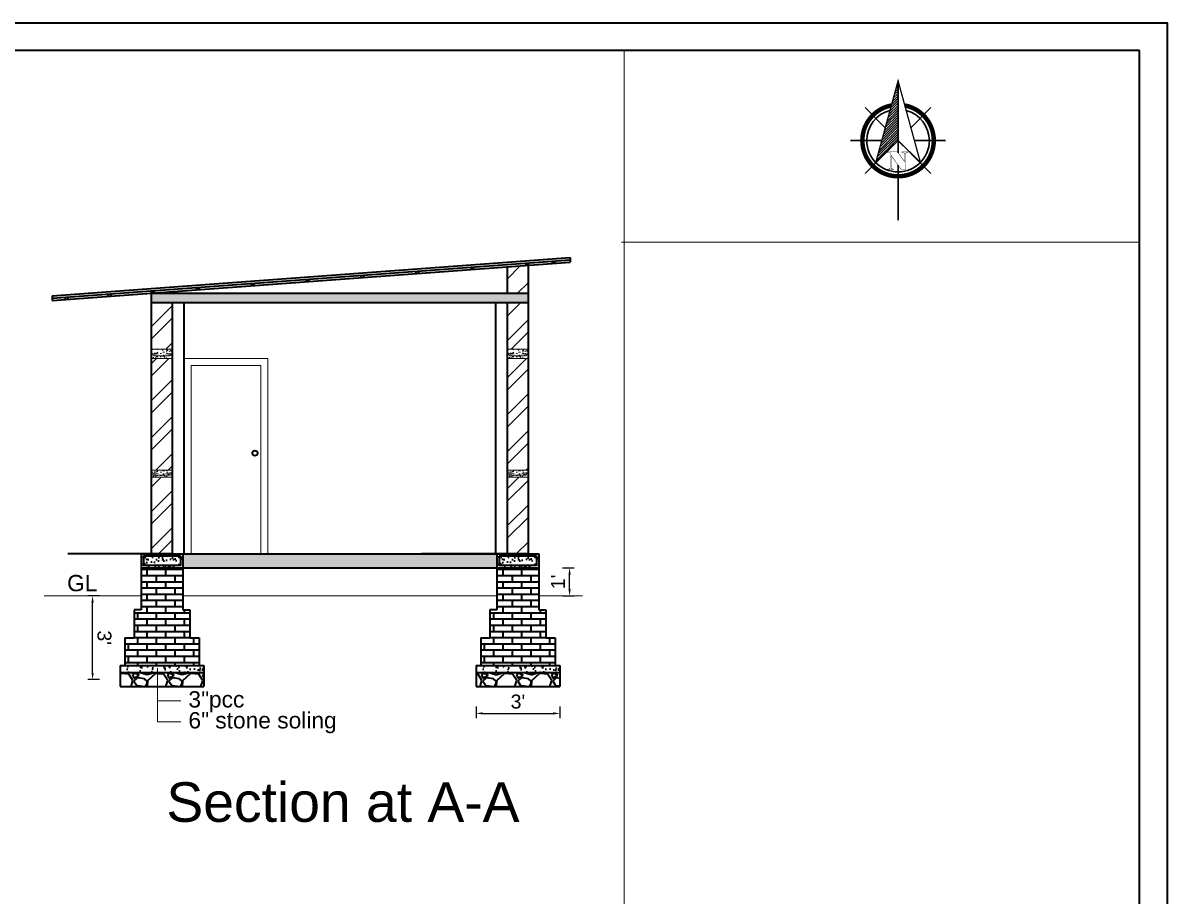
# Model space of a CAD drawing. Header units: inches. Extents: x 352731 to 371558, y -52658 to -39161.
# Drawn here: x 361030.8 to 361522.6, y -51608.7 to -51233.5 of the extents above; entities that cross this region are included whole.
import ezdxf

# ---------------------------------------------------------------- set-up
doc = ezdxf.new("R2010")
doc.units = ezdxf.units.IN
doc.header["$LTSCALE"] = 2
doc.header["$MEASUREMENT"] = 0
doc.header["$PDMODE"] = 34
doc.layers.get('0').update_dxf_attribs({"linetype": 'CONTINUOUS'})
doc.layers.get('DEFPOINTS').update_dxf_attribs({"color": 141, "linetype": 'CONTINUOUS'})
for name, color, linetype, lineweight in [('DIMENTION', 140, 'CONTINUOUS', 0), ('door', 20, 'CONTINUOUS', 35), ('Rebars', 1, 'CONTINUOUS', 13), ('Siteplan', 7, 'CONTINUOUS', 30), ('steps', 253, 'CONTINUOUS', 20), ('WALL - A', 1, 'CONTINUOUS', 40)]:
    doc.layers.add(name, color=color, linetype=linetype, lineweight=lineweight)
doc.layers.add('Normal Wall', color=7, linetype='CONTINUOUS', lineweight=35, true_color=0xffaf89)
doc.layers.add('Rear Wall', color=7, linetype='CONTINUOUS', lineweight=20, true_color=0xd4e480)
doc.styles.add('Lettring Text', font='arial.ttf')
doc.styles.get("Standard").update_dxf_attribs({"font": 'ARIALN.TTF'})
doc.dimstyles.new('Copy of Standard', dxfattribs={"dimtxt": 6, "dimasz": 2.875, "dimexe": 2, "dimexo": 4, "dimgap": 2, "dimtad": 1, "dimdec": 0, "dimrnd": 1, "dimzin": 0, "dimdsep": 46, "dimlunit": 4, "dimtxsty": 'Lettring Text', "dimcen": 0.1, "dimclrd": 7, "dimclre": 7, "dimclrt": 7, "dimazin": 0, "dimtfac": 0.645, "dimtdec": 0, "dimtmove": 1, "dimatfit": 0, "dimfxl": 3, "dimfxlon": 1, "dimtfillclr": 256, "dimtolj": 1, "dimtzin": 0, "dimlwd": -1, "dimlwe": -1, "dimarcsym": 2})
pattern_1 = [(45, (34.141, -20745.798), (-7.9549513, 7.9549513), []), (45, (39.444, -20745.798), (-7.9549513, 7.9549513), [])]
pattern_2 = [(228.0127875, (44.9411, -20730.7977), (-120, -135), [2.01804, -199.7863207]), (184.96974073, (43.5911, -20732.29775), (180, 15), [3.46302, -342.8388714]), (132.51044708, (40.1411, -20732.59775), (150, -165), [2.44182, -241.74048894]), (267.273689, (34.2911, -20736.34775), (15, 300), [3.15357, -312.2033706]), (292.83365418, (34.1411, -20739.49775), (-75, 180), [3.092325, -306.1405969]), (357.273689, (35.3411, -20742.34775), (-300, 15), [3.15357, -312.2033706]), (37.69424047, (38.4911, -20742.49775), (-195, -150), [4.170435, -412.87272823]), (72.25532837, (41.7911, -20739.94775), (105, 330), [3.93732, -389.79482245]), (121.42956562, (42.9911, -20736.19775), (-120, 195), [3.16425, -313.26109665]), (175.2363583, (41.3411, -20733.4977), (165, -15), [3.61248, -177.0114387]), (222.3974378, (37.7411, -20733.19775), (-180, -165), [4.67172, -462.5006251]), (138.81407483, (49.1411, -20736.4977), (-105, 90), [1.594515, -157.8576722]), (171.4692344, (47.9411, -20735.44775), (195, -30), [3.033555, -300.32267124]), (225, (44.941, -20734.998), (-2e-15, -15), [2.121315, -19.09188844]), (203.1985905, (43.8911, -20733.1977), (75, 30), [1.14237, -113.0942266]), (291.8014095, (42.841, -20733.6477), (-15, 45), [1.615545, -79.1619271]), (30.9637565, (43.441, -20735.1477), (45, 30), [2.623935, -84.8403434]), (161.5650512, (45.691, -20733.7977), (30, -15), [1.897365, -45.5367999]), (16.38954033, (34.1411, -20733.64775), (150, 45), [2.658, -263.1426772]), (70.34617594, (36.6911, -20732.8977), (-60, -165), [2.229915, -220.7611162]), (293.1985905, (45.6911, -20730.7977), (-30, 75), [2.284725, -111.9518716]), (343.61045967, (46.5911, -20732.89775), (-150, 45), [2.658, -263.1426772]), (339.4439548, (34.1411, -20742.9477), (-75, 30), [2.5632, -125.5968562]), (294.77514057, (36.5411, -20743.8477), (-75, 165), [2.14767, -212.61964595]), (66.8014095, (45.8411, -20745.7977), (30, 75), [2.284725, -111.9518716]), (17.35402464, (46.7411, -20743.69775), (-195, -60), [2.514465, -248.9313542]), (69.4439548, (38.4911, -20745.7977), (-30, -75), [1.2816, -126.8784562]), (101.3099325, (44.941, -20745.7977), (-15, 60), [0.76485, -75.7204427]), (165.9637565, (44.791, -20745.0477), (45, -15), [3.092325, -58.7542594]), (186.00900596, (41.7911, -20744.29775), (150, 15), [2.86575, -283.7088476]), (303.6900675, (43.441, -20736.4977), (-15, 30), [2.16333, -51.91993913]), (353.15722659, (44.6411, -20738.29775), (255, -30), [3.77691, -373.91343936]), (60.9453959, (48.3911, -20738.7477), (-60, -105), [1.54434, -152.8901121]), (90, (49.141, -20737.398), (-15, 15), [0.9, -14.1]), (120.25643716, (41.4911, -20743.8477), (60, -105), [2.08386, -206.30279984]), (48.0127875, (40.4411, -20742.0477), (120, 135), [4.03608, -197.7682807]), (0, (43.141, -20739.048), (15, 15), [3.9, -11.1]), (325.30484647, (47.0411, -20739.04775), (150, -105), [2.37171, -234.7991145]), (254.0546041, (48.9911, -20740.3977), (-15, -60), [2.18403, -107.01761834]), (207.64597536, (48.3911, -20742.49775), (-285, -150), [3.555975, -352.04211273]), (175.42607874, (45.2411, -20744.14775), (-195, 15), [3.761985, -372.4361011])]
pattern_3 = [(50, (296762.3082, 65050.557), (5.73808146, -0.50201708), [0.6, -6.6]), (355, (296762.308, 65050.557), (-1.11001067, 6.01753707), [0.48, -5.28]), (100.4514, (296762.7864, 65050.515), (4.62807505, 5.51551634), [0.50992152, -5.6091369]), (46.1842, (296762.308, 65052.157), (8.5379284, -1.3241521), [0.9, -9.9]), (96.6356, (296763.02, 65052.047), (7.47730164, 7.79294297), [0.7648823, -8.413704]), (351.1842, (296762.308, 65052.157), (7.47729556, 7.7929488), [0.72, -7.92]), (21, (296763.1082, 65051.757), (4.77525642, -3.22095113), [0.6, -6.6]), (326, (296763.108, 65051.757), (1.94652266, 5.80120036), [0.48, -5.28]), (71.4514, (296763.506, 65051.4886), (6.72178103, 2.58024397), [0.50992152, -5.6091369]), (37.5, (296762.3082, 65050.557), (0.097278843, 2.66315083), [0, -5.216, 0, -5.36, 0, -5.3]), (7.5, (296762.3082, 65050.557), (2.1045563, 3.155293695), [0, -3.056, 0, -5.096, 0, -2.02]), (327.5, (296760.5242, 65050.557), (4.27057949, -0.180438974), [0, -2, 0, -6.24, 0, -8.28]), (317.5, (296759.7242, 65050.557), (4.66548935, 0.80083986), [0, -2.6, 0, -4.144, 0, -5.88])]
pattern_4 = [(50, (296915.3082, 65050.557), (5.73808146, -0.50201708), [0.6, -6.6]), (355, (296915.308, 65050.557), (-1.11001067, 6.01753707), [0.48, -5.28]), (100.4514, (296915.7864, 65050.515), (4.62807505, 5.51551634), [0.50992152, -5.6091369]), (46.1842, (296915.308, 65052.157), (8.5379284, -1.3241521), [0.9, -9.9]), (96.6356, (296916.02, 65052.047), (7.47730164, 7.79294297), [0.7648823, -8.413704]), (351.1842, (296915.308, 65052.157), (7.47729556, 7.7929488), [0.72, -7.92]), (21, (296916.1082, 65051.757), (4.77525642, -3.22095113), [0.6, -6.6]), (326, (296916.108, 65051.757), (1.94652266, 5.80120036), [0.48, -5.28]), (71.4514, (296916.506, 65051.4886), (6.72178103, 2.58024397), [0.50992152, -5.6091369]), (37.5, (296915.3082, 65050.557), (0.097278843, 2.66315083), [0, -5.216, 0, -5.36, 0, -5.3]), (7.5, (296915.3082, 65050.557), (2.1045563, 3.155293695), [0, -3.056, 0, -5.096, 0, -2.02]), (327.5, (296913.5242, 65050.557), (4.27057949, -0.180438974), [0, -2, 0, -6.24, 0, -8.28]), (317.5, (296912.7242, 65050.557), (4.66548935, 0.80083986), [0, -2.6, 0, -4.144, 0, -5.88])]

# ---------------------------------------------------------------- blocks, each defined once
blk = doc.blocks.new('*X29')
at = {"color": 0}
for p, q in [((147.15, -410.22), (147.62, -409.76)), ((147.35, -409.49), (147.62, -409.23)), ((147.55, -408.76), (147.62, -408.7)), ((146.16, -413.87), (147.62, -412.41)), ((146.36, -413.14), (147.62, -411.88)), ((146.55, -412.41), (147.62, -411.35)), ((146.75, -411.68), (147.62, -410.82)), ((146.95, -410.95), (147.62, -410.29)), ((145.16, -417.52), (147.62, -415.06)), ((145.36, -416.79), (147.62, -414.53)), ((145.56, -416.06), (147.62, -414)), ((145.76, -415.33), (147.62, -413.47)), ((145.96, -414.6), (147.62, -412.94)), ((144.36, -420.44), (147.62, -417.18)), ((144.56, -419.71), (147.62, -416.65)), ((144.76, -418.98), (147.62, -416.12)), ((144.96, -418.25), (147.62, -415.59)), ((143.36, -424.09), (147.62, -419.83)), ((143.56, -423.36), (147.62, -419.3)), ((143.76, -422.63), (147.62, -418.77)), ((143.96, -421.9), (147.62, -418.24)), ((144.16, -421.17), (147.62, -417.71)), ((142.76, -426.28), (147.62, -421.42)), ((142.96, -425.55), (147.62, -420.89)), ((143.16, -424.82), (147.62, -420.36))]:
    blk.add_line(p, q, dxfattribs=at)
blk = doc.blocks.new('NORTH_15')
for p, q in [((0, 3.66), (0, 10.62)), ((-2.87, 2.87), (-7.37, 7.37)), ((2.87, 2.87), (7.37, 7.37)), ((-13.37, 0), (2.72, 0)), ((5.49, 0), (17.83, 0)), ((-2.87, -2.87), (-7.37, -7.37)), ((0, -3.66), (0, -10.62)), ((2.87, -2.87), (7.37, -7.37))]:
    blk.add_line(p, q)
at = {"const_width": 1}
for points in [[(0, -8, 1), (0, 8, 0.359415), (-7.86, 1.52, 1)], [(-7.86, -1.52, 0.359415), (0, -8, 1)]]:
    blk.add_lwpolyline(points, format="xyb", dxfattribs=at)
for points, const_width in [([(4.96, -5.01), (-13.37, 0), (4.9, 5), (0, 0), (4.96, -5.01)], 0.3), ([(5.93, -1.55), (6, -1.55), (6.07, -1.54), (6.13, -1.53), (6.17, -1.52), (6.22, -1.51), (6.26, -1.49), (6.28, -1.47), (6.3, -1.45), (6.32, -1.42), (6.33, -1.39), (6.35, -1.34), (6.36, -1.29), (6.37, -1.23), (6.38, -1.16), (6.38, -1.08), (6.38, -1), (6.54, -1), (6.54, -2.34), (6.38, -2.34), (6.38, -2.3), (6.38, -2.23), (6.38, -2.16), (6.37, -2.09), (6.36, -2.04), (6.35, -1.99), (6.33, -1.95), (6.32, -1.91), (6.3, -1.88), (6.28, -1.86), (6.26, -1.83), (6.22, -1.81), (6.18, -1.8), (6.13, -1.78), (6.07, -1.77), (6.01, -1.76), (5.95, -1.76), (2.66, -1.76), (2.66, -2.34), (2.5, -2.34), (2.5, -0.16), (4.71, 1.44), (3.14, 1.44), (3.07, 1.44), (3, 1.43), (2.94, 1.42), (2.89, 1.41), (2.85, 1.4), (2.81, 1.38), (2.78, 1.36), (2.76, 1.34), (2.74, 1.31), (2.72, 1.27), (2.7, 1.22), (2.69, 1.17), (2.68, 1.11), (2.67, 1.04), (2.66, 0.97), (2.66, 0.89), (2.66, 0.87), (2.5, 0.87), (2.5, 2.21), (2.66, 2.21), (2.66, 2.17), (2.66, 2.09), (2.67, 2.03), (2.68, 1.97), (2.69, 1.91), (2.7, 1.86), (2.71, 1.82), (2.73, 1.78), (2.75, 1.76), (2.77, 1.74), (2.8, 1.72), (2.85, 1.7), (2.89, 1.68), (2.94, 1.67), (3, 1.66), (3.07, 1.66), (3.14, 1.66), (6.54, 1.66), (6.54, 0.75), (3.33, -1.55), (5.93, -1.55), (5.93, -1.55)], 0.1)]:
    blk.add_lwpolyline(points, dxfattribs=dict(const_width=const_width))
for start, end in [(90, 164.973), (270, 90), (195.027, 270)]:
    blk.add_arc((0, 0), 7, start, end)
at = {"rotation": 90}
blk.add_blockref('*X29', (-421.89, -147.62), dxfattribs=at)
blk = doc.blocks.new('A$C0BDB7EE9')
at = {"layer": 'Siteplan', "xscale": 2.999999999999779, "yscale": 2.999999999999779, "zscale": 2.999999999999779, "rotation": 247.8612575918487}
blk.add_blockref('NORTH_15', (20.15, 49.54), dxfattribs=at)
blk = doc.blocks.new('A$C327B4BBD')
at = {"layer": 'DIMENTION', "ltscale": 0.3, "xscale": 1.171875000000082, "yscale": 1.171875000000082, "zscale": 1.171875000000082, "rotation": 112.1387424081494}
blk.add_blockref('A$C0BDB7EE9', (16.13, 0), dxfattribs=at)
blk = doc.blocks.new('*D761')
at = {"color": 7, "transparency": 16777216}
for p, q in [((361063.74, -51479.67), (361058.74, -51479.67)), ((361060.74, -51512.79), (361060.74, -51482.55)), ((361063.74, -51515.67), (361058.74, -51515.67))]:
    blk.add_line(p, q, dxfattribs=at)
at = {"color": 7, "linetype": 'ByBlock', "transparency": 16777216}
for points in [[(361061.22, -51482.55), (361060.26, -51482.55), (361060.74, -51479.67)], [(361061.22, -51512.79), (361060.26, -51512.79), (361060.74, -51515.67)]]:
    blk.add_solid(points, dxfattribs=at)
at = {"layer": 'DEFPOINTS', "color": 0, "linetype": 'ByBlock', "transparency": 16777216}
for p in [(361060.74, -51479.67), (361072.55, -51479.67), (361072.56, -51515.66)]:
    blk.add_point(p, dxfattribs=at)
at = {"color": 7, "linetype": 'ByBlock', "lineweight": 5, "transparency": 16777216, "insert": (361065.8, -51497.67), "char_height": 6, "attachment_point": 5, "rotation": 270.0012, "style": 'Lettring Text'}
blk.add_mtext("\\A1;3'", dxfattribs=at)
blk = doc.blocks.new('*D763')
at = {"color": 7, "transparency": 16777216}
for p, q in [((361262.77, -51467.66), (361267.77, -51467.66)), ((361265.77, -51476.8), (361265.77, -51470.54)), ((361262.77, -51479.67), (361267.77, -51479.67))]:
    blk.add_line(p, q, dxfattribs=at)
at = {"color": 7, "linetype": 'ByBlock', "transparency": 16777216}
for points in [[(361265.29, -51470.54), (361266.25, -51470.54), (361265.77, -51467.66)], [(361265.29, -51476.8), (361266.25, -51476.8), (361265.77, -51479.67)]]:
    blk.add_solid(points, dxfattribs=at)
at = {"layer": 'DEFPOINTS', "color": 0, "linetype": 'ByBlock', "transparency": 16777216}
for p in [(361252.56, -51467.66), (361265.77, -51467.66), (361252.56, -51479.67)]:
    blk.add_point(p, dxfattribs=at)
at = {"color": 7, "linetype": 'ByBlock', "lineweight": 5, "transparency": 16777216, "insert": (361260.75, -51473.67), "char_height": 6, "attachment_point": 5, "rotation": 90, "style": 'Lettring Text'}
blk.add_mtext("\\A1;1'", dxfattribs=at)
blk = doc.blocks.new('*D762')
at = {"color": 7, "transparency": 16777216}
for p, q in [((361225.56, -51527.2), (361225.56, -51532.2)), ((361261.56, -51527.2), (361261.56, -51532.2)), ((361228.43, -51530.2), (361258.68, -51530.2))]:
    blk.add_line(p, q, dxfattribs=at)
at = {"color": 7, "linetype": 'ByBlock', "transparency": 16777216}
for points in [[(361228.43, -51529.72), (361228.43, -51530.68), (361225.56, -51530.2)], [(361258.68, -51529.72), (361258.68, -51530.68), (361261.56, -51530.2)]]:
    blk.add_solid(points, dxfattribs=at)
at = {"layer": 'DEFPOINTS', "color": 0, "linetype": 'ByBlock', "transparency": 16777216}
for p in [(361225.56, -51515.66), (361261.56, -51515.66), (361261.56, -51530.2)]:
    blk.add_point(p, dxfattribs=at)
at = {"color": 7, "linetype": 'ByBlock', "lineweight": 5, "transparency": 16777216, "insert": (361243.56, -51525.13), "char_height": 6, "attachment_point": 5, "style": 'Lettring Text'}
blk.add_mtext("\\A1;3'", dxfattribs=at)

msp = doc.modelspace()

# ---------------------------------------------------------------- hatches: boundary and pattern name
at = {"linetype": 'ByBlock', "lineweight": 5}
h = msp.add_hatch(dxfattribs=at)
h.set_pattern_fill('AR-CONC', scale=0.5, style=0)
h.set_pattern_definition([(50, (314847.13, 17430.086), (3.58630091, -0.31376067), [0.375, -4.125]), (355, (314847.13, 17430.086), (-0.69375667, 3.76096067), [0.3, -3.3]), (100.4514, (314847.4288, 17430.06), (2.89254691, 3.44719771), [0.31870095, -3.50571056]), (46.1842, (314847.13, 17431.086), (5.33620524, -0.82759507), [0.5625, -6.1875]), (96.6356, (314847.5746, 17431.017), (4.67331353, 4.87058935), [0.47805144, -5.258565]), (351.1842, (314847.13, 17431.086), (4.67330973, 4.870593), [0.45, -4.95]), (21, (314847.63, 17430.836), (2.98453526, -2.01309445), [0.375, -4.125]), (326, (314847.63, 17430.836), (1.21657666, 3.62575023), [0.3, -3.3]), (71.4514, (314847.8786, 17430.6682), (4.20111314, 1.61265248), [0.31870095, -3.50571056]), (37.5, (314847.1299, 17430.086), (0.060799277, 1.66446927), [0, -3.26, 0, -3.35, 0, -3.3125]), (7.5, (314847.13, 17430.086), (1.315347687, 1.97205856), [0, -1.91, 0, -3.185, 0, -1.2625]), (327.5, (314846.0149, 17430.086), (2.66911218, -0.112774359), [0, -1.25, 0, -3.9, 0, -5.175]), (317.5, (314845.515, 17430.086), (2.91593085, 0.50052491), [0, -1.625, 0, -2.59, 0, -3.675])])
h.paths.add_polyline_path([(361095.06, -51373.66), (361086.06, -51373.66), (361086.06, -51377.66), (361095.06, -51377.66)])
edge = h.paths.add_edge_path(flags=16)
edge.add_arc((361093.97, -51376.31), 0.496, 180, 268.058, ccw=False)
edge.add_arc((361093.97, -51376.31), 0.496, 0, 180, ccw=False)
edge.add_arc((361093.97, -51376.31), 0.496, -91.942, 0, ccw=False)
edge.add_line((361093.96, -51376.8), (361087.15, -51376.8))
edge.add_arc((361087.14, -51376.31), 0.496, 180, 271.942, ccw=False)
edge.add_arc((361087.14, -51376.31), 0.496, 0, 180, ccw=False)
edge.add_arc((361087.14, -51376.31), 0.496, -88.058, 0, ccw=False)
edge.add_line((361087.15, -51376.8), (361093.96, -51376.8))
h = msp.add_hatch(color=7, dxfattribs=at)
h.paths.add_polyline_path([(361094.47, -51376.04, 0.414214), (361093.97, -51375.54), (361093.8, -51375.57, 0.315664), (361093.48, -51376.04, 1)])
h.paths.add_polyline_path([(361087.31, -51375.57), (361087.14, -51375.54, 0.414214), (361086.64, -51376.04, 0.404321), (361087.12, -51376.53), (361087.15, -51376.53, 0.404321), (361087.63, -51376.04, 0.315664)])
h = msp.add_hatch(dxfattribs=at)
h.set_pattern_fill('AR-CONC', scale=0.5, style=0)
h.set_pattern_definition([(50, (315000.13, 17430.086), (3.58630091, -0.31376067), [0.375, -4.125]), (355, (315000.13, 17430.086), (-0.69375667, 3.76096067), [0.3, -3.3]), (100.4514, (315000.4288, 17430.06), (2.89254691, 3.44719771), [0.31870095, -3.50571056]), (46.1842, (315000.13, 17431.086), (5.33620524, -0.82759507), [0.5625, -6.1875]), (96.6356, (315000.5746, 17431.017), (4.67331353, 4.87058935), [0.47805144, -5.258565]), (351.1842, (315000.13, 17431.086), (4.67330973, 4.870593), [0.45, -4.95]), (21, (315000.63, 17430.836), (2.98453526, -2.01309445), [0.375, -4.125]), (326, (315000.63, 17430.836), (1.21657666, 3.62575023), [0.3, -3.3]), (71.4514, (315000.8786, 17430.6682), (4.20111314, 1.61265248), [0.31870095, -3.50571056]), (37.5, (315000.1299, 17430.086), (0.060799277, 1.66446927), [0, -3.26, 0, -3.35, 0, -3.3125]), (7.5, (315000.13, 17430.086), (1.315347687, 1.97205856), [0, -1.91, 0, -3.185, 0, -1.2625]), (327.5, (314999.0149, 17430.086), (2.66911218, -0.112774359), [0, -1.25, 0, -3.9, 0, -5.175]), (317.5, (314998.515, 17430.086), (2.91593085, 0.50052491), [0, -1.625, 0, -2.59, 0, -3.675])])
h.paths.add_polyline_path([(361248.06, -51373.66), (361239.06, -51373.66), (361239.06, -51377.66), (361248.06, -51377.66)])
edge = h.paths.add_edge_path(flags=16)
edge.add_arc((361246.97, -51376.31), 0.496, 180, 268.058, ccw=False)
edge.add_arc((361246.97, -51376.31), 0.496, 0, 180, ccw=False)
edge.add_arc((361246.97, -51376.31), 0.496, -91.942, 0, ccw=False)
edge.add_line((361246.96, -51376.8), (361240.15, -51376.8))
edge.add_arc((361240.14, -51376.31), 0.496, 180, 271.942, ccw=False)
edge.add_arc((361240.14, -51376.31), 0.496, 0, 180, ccw=False)
edge.add_arc((361240.14, -51376.31), 0.496, -88.058, 0, ccw=False)
edge.add_line((361240.15, -51376.8), (361246.96, -51376.8))
h = msp.add_hatch(color=7, dxfattribs=at)
h.paths.add_polyline_path([(361247.47, -51376.04, 0.414214), (361246.97, -51375.54), (361246.8, -51375.57, 0.315664), (361246.48, -51376.04, 1)])
h.paths.add_polyline_path([(361240.31, -51375.57), (361240.14, -51375.54, 0.414214), (361239.64, -51376.04, 0.404321), (361240.12, -51376.53), (361240.15, -51376.53, 0.404321), (361240.63, -51376.04, 0.315664)])
h = msp.add_hatch(dxfattribs=at)
h.set_pattern_fill('AR-CONC', scale=0.5, style=0)
h.set_pattern_definition([(50, (314847.13, 17379.086), (3.58630091, -0.31376067), [0.375, -4.125]), (355, (314847.13, 17379.086), (-0.69375667, 3.76096067), [0.3, -3.3]), (100.4514, (314847.4288, 17379.06), (2.89254691, 3.44719771), [0.31870095, -3.50571056]), (46.1842, (314847.13, 17380.086), (5.33620524, -0.82759507), [0.5625, -6.1875]), (96.6356, (314847.5746, 17380.017), (4.67331353, 4.87058935), [0.47805144, -5.258565]), (351.1842, (314847.13, 17380.086), (4.67330973, 4.870593), [0.45, -4.95]), (21, (314847.63, 17379.836), (2.98453526, -2.01309445), [0.375, -4.125]), (326, (314847.63, 17379.836), (1.21657666, 3.62575023), [0.3, -3.3]), (71.4514, (314847.8786, 17379.6682), (4.20111314, 1.61265248), [0.31870095, -3.50571056]), (37.5, (314847.1299, 17379.086), (0.060799277, 1.66446927), [0, -3.26, 0, -3.35, 0, -3.3125]), (7.5, (314847.13, 17379.086), (1.315347687, 1.97205856), [0, -1.91, 0, -3.185, 0, -1.2625]), (327.5, (314846.0149, 17379.086), (2.66911218, -0.112774359), [0, -1.25, 0, -3.9, 0, -5.175]), (317.5, (314845.515, 17379.086), (2.91593085, 0.50052491), [0, -1.625, 0, -2.59, 0, -3.675])])
h.paths.add_polyline_path([(361095.06, -51425.66), (361086.06, -51425.66), (361086.06, -51428.66), (361095.06, -51428.66)])
h.paths.add_polyline_path([(361093.96, -51427.8, -0.404321), (361093.48, -51427.31, -1), (361094.47, -51427.31, -0.424176), (361093.96, -51427.8), (361087.15, -51427.8, -0.424176), (361086.64, -51427.31, -1), (361087.63, -51427.31, -0.404321), (361087.15, -51427.8)], flags=16)
h = msp.add_hatch(color=7, dxfattribs=at)
h.paths.add_polyline_path([(361094.47, -51427.31, 0.414214), (361093.97, -51426.81), (361093.8, -51426.84, 0.315664), (361093.48, -51427.31, 1)])
h.paths.add_polyline_path([(361087.31, -51426.84), (361087.14, -51426.81, 0.414214), (361086.64, -51427.31, 0.404321), (361087.12, -51427.8), (361087.15, -51427.8, 0.404321), (361087.63, -51427.31, 0.315664)])
h = msp.add_hatch(dxfattribs=at)
h.set_pattern_fill('AR-CONC', scale=0.5, style=0)
h.set_pattern_definition([(50, (315000.13, 17379.086), (3.58630091, -0.31376067), [0.375, -4.125]), (355, (315000.13, 17379.086), (-0.69375667, 3.76096067), [0.3, -3.3]), (100.4514, (315000.4288, 17379.06), (2.89254691, 3.44719771), [0.31870095, -3.50571056]), (46.1842, (315000.13, 17380.086), (5.33620524, -0.82759507), [0.5625, -6.1875]), (96.6356, (315000.5746, 17380.017), (4.67331353, 4.87058935), [0.47805144, -5.258565]), (351.1842, (315000.13, 17380.086), (4.67330973, 4.870593), [0.45, -4.95]), (21, (315000.63, 17379.836), (2.98453526, -2.01309445), [0.375, -4.125]), (326, (315000.63, 17379.836), (1.21657666, 3.62575023), [0.3, -3.3]), (71.4514, (315000.8786, 17379.6682), (4.20111314, 1.61265248), [0.31870095, -3.50571056]), (37.5, (315000.1299, 17379.086), (0.060799277, 1.66446927), [0, -3.26, 0, -3.35, 0, -3.3125]), (7.5, (315000.13, 17379.086), (1.315347687, 1.97205856), [0, -1.91, 0, -3.185, 0, -1.2625]), (327.5, (314999.0149, 17379.086), (2.66911218, -0.112774359), [0, -1.25, 0, -3.9, 0, -5.175]), (317.5, (314998.515, 17379.086), (2.91593085, 0.50052491), [0, -1.625, 0, -2.59, 0, -3.675])])
h.paths.add_polyline_path([(361248.06, -51425.66), (361239.06, -51425.66), (361239.06, -51428.66), (361248.06, -51428.66)])
h.paths.add_polyline_path([(361246.96, -51427.8, -0.404321), (361246.48, -51427.31, -1), (361247.47, -51427.31, -0.424176), (361246.96, -51427.8), (361240.15, -51427.8, -0.424176), (361239.64, -51427.31, -1), (361240.63, -51427.31, -0.404321), (361240.15, -51427.8)], flags=16)
h = msp.add_hatch(color=7, dxfattribs=at)
h.paths.add_polyline_path([(361247.47, -51427.31, 0.414214), (361246.97, -51426.81), (361246.8, -51426.84, 0.315664), (361246.48, -51427.31, 1)])
h.paths.add_polyline_path([(361240.31, -51426.84), (361240.14, -51426.81, 0.414214), (361239.64, -51427.31, 0.404321), (361240.12, -51427.8), (361240.15, -51427.8, 0.404321), (361240.63, -51427.31, 0.315664)])
at = {"layer": 'door', "ltscale": 0.5}
h = msp.add_hatch(dxfattribs=at)
h.set_pattern_fill('AR-CONC', color=256, scale=0.8, style=0)
h.set_pattern_definition([(50, (34.141, -20745.7977), (5.73808146, -0.50201708), [0.6, -6.6]), (355, (34.141, -20745.798), (-1.11001067, 6.01753707), [0.48, -5.28]), (100.4514445, (34.6193, -20745.8396), (4.62807077, 5.51551993), [0.50992154, -5.6091369]), (46.1842, (34.141, -20744.198), (8.53793065, -1.32415425), [0.9, -9.9]), (96.6356355, (34.853, -20744.308), (7.47729557, 7.7929488), [0.76488274, -8.41371008]), (351.184164, (34.141, -20744.198), (7.47729556, 7.7929488), [0.72, -7.92]), (21, (34.941, -20744.5977), (4.77525642, -3.220951125), [0.6, -6.6]), (326, (34.941, -20744.598), (1.94652266, 5.80120036), [0.48, -5.28]), (71.4514447, (35.339, -20744.866), (6.72177901, 2.58024922), [0.50992152, -5.6091369]), (37.5, (34.1411, -20745.7977), (0.097278843, 2.663150831), [0, -5.216, 0, -5.36, 0, -5.3]), (7.5, (34.141, -20745.7977), (2.1045563, 3.155293695), [0, -3.056, 0, -5.096, 0, -2.02]), (327.5, (32.357, -20745.7977), (4.27057949, -0.180438974), [0, -2, 0, -6.24, 0, -8.28]), (317.5, (31.557, -20745.7977), (4.665489355, 0.80083986), [0, -2.6, 0, -4.144, 0, -5.88])])
h.paths.add_polyline_path([(361248.06, -51353.66), (361248.06, -51349.66), (361086.06, -51349.66), (361086.06, -51353.66)])
h = msp.add_hatch(dxfattribs=at)
h.set_pattern_fill('AR-CONC', color=256, scale=0.8, style=0)
h.set_pattern_definition(pattern_3)
h.paths.add_polyline_path([(361099.56, -51461.66), (361081.56, -51461.66), (361081.56, -51467.66), (361099.56, -51467.66), (361099.56, -51462.61)])
h.paths.add_polyline_path([(361098.56, -51462.61), (361098.56, -51466.66), (361082.56, -51466.66), (361082.56, -51462.61), (361082.86, -51462.61, -0.049683), (361082.92, -51462.61)], flags=16)
h.paths.add_polyline_path([(361098.55, -51462.95, -1), (361097.88, -51462.95, -1)], flags=0)
h.paths.add_polyline_path([(361098.56, -51466.33, -1), (361097.89, -51466.33, -1)], flags=16)
h.paths.add_polyline_path([(361083.22, -51466.33, -1), (361082.56, -51466.33, -1)], flags=16)
h = msp.add_hatch(dxfattribs=at)
h.set_pattern_fill('AR-CONC', color=256, scale=0.8, style=0)
h.set_pattern_definition(pattern_3)
h.paths.add_polyline_path([(361098.56, -51462.61), (361082.56, -51462.61), (361082.56, -51466.66), (361098.56, -51466.66)])
h = msp.add_hatch(color=256, dxfattribs=at)
h.paths.add_polyline_path([(361083.22, -51462.95, 0.385424), (361082.92, -51462.61), (361082.86, -51462.61, 0.385424), (361082.56, -51462.95, 1)])
h.paths.add_polyline_path([(361082.56, -51466.33, 1), (361083.22, -51466.33, 1)])
h.paths.add_polyline_path([(361097.88, -51462.95, 1), (361098.55, -51462.95, 1)])
h.paths.add_polyline_path([(361097.89, -51466.33, 1), (361098.56, -51466.33, 1)])
h = msp.add_hatch(dxfattribs=at)
h.set_pattern_fill('AR-CONC', color=256, scale=0.8, style=0)
h.set_pattern_definition(pattern_4)
h.paths.add_polyline_path([(361252.56, -51461.66), (361234.56, -51461.66), (361234.56, -51467.66), (361252.56, -51467.66), (361252.56, -51462.61)])
h.paths.add_polyline_path([(361251.56, -51462.61), (361251.56, -51466.66), (361235.56, -51466.66), (361235.56, -51462.61), (361235.86, -51462.61, -0.049683), (361235.92, -51462.61)], flags=16)
h.paths.add_polyline_path([(361251.55, -51462.95, -1), (361250.88, -51462.95, -1)], flags=0)
h.paths.add_polyline_path([(361251.56, -51466.33, -1), (361250.89, -51466.33, -1)], flags=16)
h.paths.add_polyline_path([(361236.22, -51466.33, -1), (361235.56, -51466.33, -1)], flags=16)
h = msp.add_hatch(dxfattribs=at)
h.set_pattern_fill('AR-CONC', color=256, scale=0.8, style=0)
h.set_pattern_definition(pattern_4)
h.paths.add_polyline_path([(361251.56, -51462.61), (361235.56, -51462.61), (361235.56, -51466.66), (361251.56, -51466.66)])
h = msp.add_hatch(color=256, dxfattribs=at)
h.paths.add_polyline_path([(361236.22, -51462.95, 0.385424), (361235.92, -51462.61), (361235.86, -51462.61, 0.385424), (361235.56, -51462.95, 1)])
h.paths.add_polyline_path([(361235.56, -51466.33, 1), (361236.22, -51466.33, 1)])
h.paths.add_polyline_path([(361250.88, -51462.95, 1), (361251.55, -51462.95, 1)])
h.paths.add_polyline_path([(361250.89, -51466.33, 1), (361251.56, -51466.33, 1)])
at = {"layer": 'door', "ltscale": 0.5, "transparency": 33554648}
h = msp.add_hatch(dxfattribs=at)
h.set_pattern_fill('AR-BRSTD', color=256)
h.set_pattern_definition([(0, (205688.2343, -24574.2374), (0, 2.667), []), (90, (205688.2343, -24574.2374), (-4, 2.667), [2.667, -2.667])])
h.paths.add_polyline_path([(361099.56, -51467.66), (361081.56, -51467.66), (361081.56, -51485.66), (361099.56, -51485.66)])
h.paths.add_polyline_path([(361102.56, -51485.66), (361078.56, -51485.66), (361078.56, -51497.66), (361099.56, -51497.66), (361102.56, -51497.66)])
h.paths.add_polyline_path([(361106.56, -51497.66), (361099.56, -51497.66), (361078.56, -51497.66), (361074.56, -51497.66), (361074.56, -51509.66), (361106.56, -51509.66)])
h = msp.add_hatch(dxfattribs=at)
h.set_pattern_fill('AR-BRSTD', color=256)
h.set_pattern_definition([(0, (205841.2343, -24574.2374), (0, 2.667), []), (90, (205841.2343, -24574.2374), (-4, 2.667), [2.667, -2.667])])
h.paths.add_polyline_path([(361252.56, -51467.66), (361234.56, -51467.66), (361234.56, -51485.66), (361252.56, -51485.66)])
h.paths.add_polyline_path([(361255.56, -51485.66), (361231.56, -51485.66), (361231.56, -51497.66), (361252.56, -51497.66), (361255.56, -51497.66)])
h.paths.add_polyline_path([(361259.56, -51497.66), (361252.56, -51497.66), (361231.56, -51497.66), (361227.56, -51497.66), (361227.56, -51509.66), (361259.56, -51509.66)])
at = {"layer": 'door', "ltscale": 0.5}
h = msp.add_hatch(dxfattribs=at)
h.set_pattern_fill('AR-CONC', color=256, style=0)
h.set_pattern_definition([(50, (356322.8157, 16933.2157), (7.17260183, -0.62752135), [0.75, -8.25]), (355, (356322.816, 16933.216), (-1.3875133, 7.5219213), [0.6, -6.6]), (100.4514, (356323.4134, 16933.1634), (5.7850938, 6.8943954), [0.6374019, -7.0114211]), (46.1842, (356322.816, 16935.216), (10.6724105, -1.6551901), [1.125, -12.375]), (96.6356, (356323.705, 16935.078), (9.346627, 9.7411787), [0.9561029, -10.51713]), (351.1842, (356322.816, 16935.216), (9.3466195, 9.741186), [0.9, -9.9]), (21, (356323.8157, 16934.7157), (5.9690705, -4.0261889), [0.75, -8.25]), (326, (356323.816, 16934.716), (2.4331533, 7.25150045), [0.6, -6.6]), (71.4514, (356324.313, 16934.38), (8.4022263, 3.225305), [0.6374019, -7.0114211]), (37.5, (356322.8157, 16933.2157), (0.12159855, 3.32893854), [0, -6.52, 0, -6.7, 0, -6.625]), (7.5, (356322.8157, 16933.2157), (2.63069537, 3.94411712), [0, -3.82, 0, -6.37, 0, -2.525]), (327.5, (356320.5857, 16933.2157), (5.33822436, -0.22554872), [0, -2.5, 0, -7.8, 0, -10.35]), (317.5, (356319.5857, 16933.2157), (5.8318617, 1.00104982), [0, -3.25, 0, -5.18, 0, -7.35])])
h.paths.add_polyline_path([(361108.56, -51509.66), (361072.56, -51509.66), (361072.56, -51512.66), (361108.56, -51512.66)])
at = {"layer": 'door', "ltscale": 0.5, "transparency": 33554648}
h = msp.add_hatch(dxfattribs=at)
h.set_pattern_fill('GRAVEL', color=256, scale=15)
h.set_pattern_definition(pattern_2)
h.paths.add_polyline_path([(361088.7, -51512.66), (361072.56, -51512.66), (361072.56, -51518.66), (361088.7, -51518.66)])
h = msp.add_hatch(dxfattribs=at)
h.set_pattern_fill('GRAVEL', color=256, scale=15)
h.set_pattern_definition(pattern_2)
h.paths.add_polyline_path([(361108.56, -51518.66), (361108.56, -51512.66), (361088.7, -51512.66), (361088.7, -51518.66)])
at = {"layer": 'door', "ltscale": 0.5}
h = msp.add_hatch(dxfattribs=at)
h.set_pattern_fill('AR-CONC', color=256, style=0)
h.set_pattern_definition([(50, (356475.8157, 16933.2157), (7.17260183, -0.62752135), [0.75, -8.25]), (355, (356475.816, 16933.216), (-1.3875133, 7.5219213), [0.6, -6.6]), (100.4514, (356476.4134, 16933.1634), (5.7850938, 6.8943954), [0.6374019, -7.0114211]), (46.1842, (356475.816, 16935.216), (10.6724105, -1.6551901), [1.125, -12.375]), (96.6356, (356476.705, 16935.078), (9.346627, 9.7411787), [0.9561029, -10.51713]), (351.1842, (356475.816, 16935.216), (9.3466195, 9.741186), [0.9, -9.9]), (21, (356476.8157, 16934.7157), (5.9690705, -4.0261889), [0.75, -8.25]), (326, (356476.816, 16934.716), (2.4331533, 7.25150045), [0.6, -6.6]), (71.4514, (356477.313, 16934.38), (8.4022263, 3.225305), [0.6374019, -7.0114211]), (37.5, (356475.8157, 16933.2157), (0.12159855, 3.32893854), [0, -6.52, 0, -6.7, 0, -6.625]), (7.5, (356475.8157, 16933.2157), (2.63069537, 3.94411712), [0, -3.82, 0, -6.37, 0, -2.525]), (327.5, (356473.5857, 16933.2157), (5.33822436, -0.22554872), [0, -2.5, 0, -7.8, 0, -10.35]), (317.5, (356472.5857, 16933.2157), (5.8318617, 1.00104982), [0, -3.25, 0, -5.18, 0, -7.35])])
h.paths.add_polyline_path([(361261.56, -51509.66), (361225.56, -51509.66), (361225.56, -51512.66), (361261.56, -51512.66)])
at = {"layer": 'door', "ltscale": 0.5, "transparency": 33554648}
h = msp.add_hatch(dxfattribs=at)
h.set_pattern_fill('GRAVEL', color=256, scale=15)
h.set_pattern_definition(pattern_2)
h.paths.add_polyline_path([(361261.56, -51512.66), (361225.56, -51512.66), (361225.56, -51518.66), (361261.56, -51518.66)])
at = {"layer": 'steps', "ltscale": 0.3}
h = msp.add_hatch(dxfattribs=at)
h.set_pattern_fill('AR-CONC', scale=0.8, style=0)
h.set_pattern_definition([(50, (361225.555, -51464.665), (5.73808, -0.50202), [0.6, -6.6]), (355, (361225.555, -51464.665), (-1.11, 6.01754), [0.48, -5.28]), (100.4514, (361226.0333, -51464.707), (4.62807, 5.51552), [0.50992, -5.60914]), (46.184, (361225.555, -51463.065), (8.53793, -1.32415), [0.9, -9.9]), (96.636, (361226.267, -51463.175), (7.4773, 7.79295), [0.7649, -8.4137]), (351.184, (361225.555, -51463.065), (7.4773, 7.79295), [0.72, -7.92]), (21, (361226.355, -51463.465), (4.77526, -3.22095), [0.6, -6.6]), (326, (361226.355, -51463.465), (1.94652, 5.8012), [0.48, -5.28]), (71.4514, (361226.753, -51463.7334), (6.72178, 2.58025), [0.50992, -5.60914]), (37.5, (361225.5551, -51464.665), (0.09728, 2.66315), [0, -5.216, 0, -5.36, 0, -5.3]), (7.5, (361225.555, -51464.665), (2.104556, 3.155294), [0, -3.056, 0, -5.096, 0, -2.02]), (327.5, (361223.7711, -51464.665), (4.27058, -0.18044), [0, -2, 0, -6.24, 0, -8.28]), (317.5, (361222.971, -51464.665), (4.66549, 0.80084), [0, -2.6, 0, -4.144, 0, -5.88])])
h.paths.add_polyline_path([(361216.56, -51461.66), (361099.56, -51461.66), (361099.56, -51467.66), (361216.56, -51467.66)])
h.paths.add_polyline_path([(361234.56, -51461.66), (361216.56, -51461.66), (361216.56, -51467.66), (361234.56, -51467.66)])
at = {"layer": 'WALL - A', "lineweight": 25}
h = msp.add_hatch(dxfattribs=at)
h.set_pattern_fill('ANSI32', color=256, scale=30, style=0)
h.set_pattern_definition(pattern_1)
h.paths.add_polyline_path([(361239.06, -51349.66), (361248.06, -51349.66), (361248.06, -51337.66), (361239.06, -51338.33)])
h = msp.add_hatch(dxfattribs=at)
h.set_pattern_fill('ANSI32', color=256, scale=30, style=0)
h.set_pattern_definition(pattern_1)
h.paths.add_polyline_path([(361095.06, -51349.66), (361095.06, -51349), (361086.06, -51349.66)])
h = msp.add_hatch(dxfattribs=at)
h.set_pattern_fill('ANSI32', color=256, scale=30, style=0)
h.set_pattern_definition(pattern_1)
h.paths.add_polyline_path([(361086.06, -51373.66), (361095.06, -51373.66), (361095.06, -51353.66), (361086.06, -51353.66)])
h = msp.add_hatch(dxfattribs=at)
h.set_pattern_fill('ANSI32', color=256, scale=30, style=0)
h.set_pattern_definition(pattern_1)
h.paths.add_polyline_path([(361239.06, -51373.66), (361248.06, -51373.66), (361248.06, -51353.66), (361239.06, -51353.66)])
h = msp.add_hatch(dxfattribs=at)
h.set_pattern_fill('ANSI32', color=256, scale=30, style=0)
h.set_pattern_definition(pattern_1)
h.paths.add_polyline_path([(361086.06, -51425.66), (361095.06, -51425.66), (361095.06, -51377.66), (361086.06, -51377.66)])
h = msp.add_hatch(dxfattribs=at)
h.set_pattern_fill('ANSI32', color=256, scale=30, style=0)
h.set_pattern_definition(pattern_1)
h.paths.add_polyline_path([(361248.06, -51377.66), (361239.06, -51377.66), (361239.06, -51425.66), (361248.06, -51425.66)])
h = msp.add_hatch(dxfattribs=at)
h.set_pattern_fill('ANSI32', color=256, scale=30, style=0)
h.set_pattern_definition(pattern_1)
h.paths.add_polyline_path([(361095.06, -51428.66), (361086.06, -51428.66), (361086.06, -51461.66), (361095.06, -51461.66)])
h = msp.add_hatch(dxfattribs=at)
h.set_pattern_fill('ANSI32', color=256, scale=30, style=0)
h.set_pattern_definition(pattern_1)
h.paths.add_polyline_path([(361239.06, -51461.66), (361248.06, -51461.66), (361248.06, -51428.66), (361239.06, -51428.66)])

# ---------------------------------------------------------------- linework, layer by layer
at = {"color": 7, "linetype": 'ByBlock', "lineweight": 5}
for p, q in [((361086.06, -51373.66), (361095.06, -51373.66)), ((361087.14, -51375.54), (361088.89, -51375.85)), ((361093.97, -51375.54), (361092.22, -51375.85)), ((361239.06, -51373.66), (361248.06, -51373.66)), ((361240.14, -51375.54), (361241.89, -51375.85)), ((361246.97, -51375.54), (361245.22, -51375.85)), ((361086.06, -51377.66), (361095.06, -51377.66)), ((361086.06, -51377.66), (361095.06, -51377.66)), ((361087.12, -51376.53), (361093.97, -51376.53)), ((361239.06, -51377.66), (361248.06, -51377.66)), ((361239.06, -51377.66), (361248.06, -51377.66)), ((361240.12, -51376.53), (361246.97, -51376.53)), ((361086.06, -51425.66), (361095.06, -51425.66)), ((361086.06, -51428.66), (361095.06, -51428.66)), ((361086.06, -51428.66), (361095.06, -51428.66)), ((361087.12, -51427.8), (361093.97, -51427.8)), ((361087.14, -51426.81), (361088.89, -51427.12)), ((361093.97, -51426.81), (361092.22, -51427.12)), ((361239.06, -51425.66), (361248.06, -51425.66)), ((361239.06, -51428.66), (361248.06, -51428.66)), ((361239.06, -51428.66), (361248.06, -51428.66)), ((361240.12, -51427.8), (361246.97, -51427.8)), ((361240.14, -51426.81), (361241.89, -51427.12)), ((361246.97, -51426.81), (361245.22, -51427.12)), ((361252.56, -51479.67), (361271.33, -51479.67)), ((361088.7, -51533.83), (361088.7, -51510.76)), ((361088.7, -51524.73), (361098.7, -51524.73)), ((361088.7, -51533.83), (361098.7, -51533.83))]:
    msp.add_line(p, q, dxfattribs=at)
at = {"color": 7, "linetype": 'ByBlock', "lineweight": 5, "ltscale": 10}
for p, q in [((361039.92, -51479.67), (361081.56, -51479.67)), ((361099.56, -51479.67), (361234.56, -51479.66))]:
    msp.add_line(p, q, dxfattribs=at)
at = {"color": 7, "linetype": 'ByBlock', "lineweight": 5}
for centre in [(361087.14, -51376.04), (361093.97, -51376.04), (361240.14, -51376.04), (361246.97, -51376.04), (361087.14, -51427.31), (361093.97, -51427.31), (361240.14, -51427.31), (361246.97, -51427.31)]:
    msp.add_circle(centre, 0.496, dxfattribs=at)
at = {"layer": 'door', "ltscale": 0.5}
for p, q in [((361043.43, -51350.82), (361266.06, -51334.33)), ((361043.43, -51351.82), (361266.06, -51335.33)), ((361043.43, -51352.82), (361266.06, -51336.33)), ((361266.06, -51334.33), (361266.06, -51336.33)), ((361239.06, -51349.66), (361239.06, -51338.33)), ((361248.06, -51349.66), (361248.06, -51337.66)), ((361043.43, -51350.82), (361043.43, -51352.82)), ((361086.06, -51349.66), (361248.06, -51349.66)), ((361086.06, -51461.66), (361086.06, -51349.66)), ((361095.06, -51349.66), (361095.06, -51349)), ((361248.06, -51461.66), (361248.06, -51349.66)), ((361086.06, -51353.66), (361248.06, -51353.66)), ((361095.06, -51461.66), (361095.06, -51353.66)), ((361100.06, -51461.66), (361100.06, -51353.66)), ((361234.06, -51461.66), (361234.06, -51353.66)), ((361239.06, -51461.66), (361239.06, -51353.66)), ((361086.06, -51461.66), (361050.06, -51461.66)), ((361081.56, -51461.66), (361099.56, -51461.66)), ((361081.56, -51461.66), (361081.56, -51485.66)), ((361098.56, -51462.61), (361082.56, -51462.61)), ((361082.56, -51462.61), (361082.56, -51466.66)), ((361086.06, -51461.66), (361248.06, -51461.66)), ((361086.06, -51461.66), (361095.06, -51461.66)), ((361086.06, -51461.66), (361095.06, -51461.66)), ((361095.06, -51461.66), (361086.06, -51461.66)), ((361086.06, -51461.66), (361095.06, -51461.66)), ((361098.05, -51462.61), (361097.55, -51463.26)), ((361098.56, -51463.06), (361098.05, -51463.72)), ((361098.56, -51462.61), (361098.56, -51466.66)), ((361099.56, -51461.66), (361099.56, -51485.66)), ((361248.06, -51461.66), (361202.06, -51461.66)), ((361234.56, -51461.66), (361252.56, -51461.66)), ((361234.56, -51461.66), (361234.56, -51485.66)), ((361251.56, -51462.61), (361235.56, -51462.61)), ((361235.56, -51462.61), (361235.56, -51466.66)), ((361239.06, -51461.66), (361248.06, -51461.66)), ((361239.06, -51461.66), (361248.06, -51461.66)), ((361248.06, -51461.66), (361239.06, -51461.66)), ((361239.06, -51461.66), (361248.06, -51461.66)), ((361248.06, -51461.66), (361239.06, -51461.66)), ((361251.05, -51462.61), (361250.55, -51463.26)), ((361251.56, -51463.06), (361251.05, -51463.72)), ((361251.56, -51462.61), (361251.56, -51466.66)), ((361252.56, -51461.66), (361252.56, -51485.66)), ((361081.56, -51467.66), (361099.56, -51467.66)), ((361098.56, -51466.66), (361082.56, -51466.66)), ((361086.06, -51467.66), (361248.06, -51467.66)), ((361234.56, -51467.66), (361252.56, -51467.66)), ((361251.56, -51466.66), (361235.56, -51466.66)), ((361078.56, -51485.66), (361078.56, -51497.66)), ((361081.56, -51485.66), (361078.56, -51485.66)), ((361099.56, -51485.66), (361102.56, -51485.66)), ((361102.56, -51485.66), (361102.56, -51497.66)), ((361231.56, -51485.66), (361231.56, -51497.66)), ((361234.56, -51485.66), (361231.56, -51485.66)), ((361252.56, -51485.66), (361255.56, -51485.66)), ((361255.56, -51485.66), (361255.56, -51497.66)), ((361074.56, -51497.66), (361078.56, -51497.66)), ((361074.56, -51497.66), (361074.56, -51509.66)), ((361102.56, -51497.66), (361106.56, -51497.66)), ((361106.56, -51497.66), (361106.56, -51509.66)), ((361227.56, -51497.66), (361231.56, -51497.66)), ((361227.56, -51497.66), (361227.56, -51509.66)), ((361255.56, -51497.66), (361259.56, -51497.66)), ((361259.56, -51497.66), (361259.56, -51509.66)), ((361072.56, -51509.66), (361108.56, -51509.66)), ((361072.56, -51509.66), (361072.56, -51518.66)), ((361072.56, -51512.66), (361108.56, -51512.66)), ((361108.56, -51509.66), (361108.56, -51518.66)), ((361225.56, -51509.66), (361261.56, -51509.66)), ((361225.56, -51509.66), (361225.56, -51518.66)), ((361225.56, -51512.66), (361261.56, -51512.66)), ((361261.56, -51509.66), (361261.56, -51518.66)), ((361072.56, -51518.66), (361108.56, -51518.66)), ((361225.56, -51518.66), (361261.56, -51518.66))]:
    msp.add_line(p, q, dxfattribs=at)
for points in [[(361248.06, -51337.66), (361247.06, -51337.74), (361246.98, -51336.74), (361247.98, -51336.67)], [(361259.43, -51336.82), (361258.43, -51336.9), (361258.35, -51335.9), (361259.35, -51335.83)], [(361177.29, -51342.91), (361176.3, -51342.98), (361176.22, -51341.98), (361177.22, -51341.91)], [(361200.88, -51341.16), (361199.88, -51341.23), (361199.81, -51340.24), (361200.81, -51340.16)], [(361224.47, -51339.41), (361223.47, -51339.49), (361223.4, -51338.49), (361224.39, -51338.41)], [(361130.12, -51346.4), (361129.12, -51346.47), (361129.05, -51345.48), (361130.05, -51345.4)], [(361153.71, -51344.65), (361152.71, -51344.73), (361152.64, -51343.73), (361153.63, -51343.66)], [(361050.09, -51352.33), (361049.09, -51352.4), (361049.02, -51351.41), (361050.01, -51351.33)], [(361068.57, -51350.96), (361067.57, -51351.03), (361067.5, -51350.04), (361068.5, -51349.96)], [(361087.05, -51349.59), (361086.06, -51349.66), (361085.98, -51348.67), (361086.98, -51348.59)], [(361106.53, -51348.15), (361105.54, -51348.22), (361105.46, -51347.22), (361106.46, -51347.15)]]:
    msp.add_lwpolyline(points, close=True, dxfattribs=at)
for centre, radius in [((361130.54, -51418.36), 1.12), ((361082.89, -51462.95), 0.335), ((361098.21, -51462.95), 0.335), ((361235.89, -51462.95), 0.335), ((361251.21, -51462.95), 0.335), ((361082.89, -51466.33), 0.335), ((361098.22, -51466.33), 0.335), ((361235.89, -51466.33), 0.335), ((361251.22, -51466.33), 0.335)]:
    msp.add_circle(centre, radius, dxfattribs=at)
at = {"layer": 'Normal Wall'}
for points in [[(360464.6, -51233.45), (361522.61, -51233.45), (361522.61, -51983.98), (360464.6, -51983.98)], [(360464.6, -51233.45), (361522.61, -51233.45), (361522.61, -51983.98), (360464.6, -51983.98)], [(361510.7, -51245.36), (360488.42, -51245.36), (360488.42, -51972.07), (361510.7, -51972.07)], [(361510.7, -51245.36), (360488.42, -51245.36), (360488.42, -51972.07), (361510.7, -51972.07)]]:
    msp.add_lwpolyline(points, close=True, dxfattribs=at)
at = {"layer": 'Rear Wall'}
for p, q in [((361289.28, -51689.63), (361289.28, -51245.36)), ((361288.1, -51327.66), (361510.7, -51327.66))]:
    msp.add_line(p, q, dxfattribs=at)
at = {"layer": 'steps', "color": 7, "ltscale": 0.3}
for p, q in [((361100.06, -51461.66), (361100.06, -51377.66)), ((361100.06, -51377.66), (361136.06, -51377.66)), ((361103.06, -51461.66), (361103.06, -51380.66)), ((361103.06, -51380.66), (361133.06, -51380.66)), ((361133.06, -51380.66), (361133.06, -51461.66)), ((361136.06, -51377.66), (361136.06, -51461.66))]:
    msp.add_line(p, q, dxfattribs=at)

# ---------------------------------------------------------------- block references
at = {"layer": 'Rebars', "xscale": 0.5459999999999999, "yscale": 0.5459999999999999, "zscale": 0.5459999999999999, "rotation": 270}
msp.add_blockref('A$C327B4BBD', (361406.97, -51309.44), dxfattribs=at)

# ---------------------------------------------------------------- texts
at = {"color": 7, "linetype": 'ByBlock', "lineweight": 5}
for s, insert, char_height, width, attachment_point in [('{\\fArial CE|b0|i0|c0|p34;GL}', (361049.78, -51470.69), 7, 174.1012, 1), ("{\\fArial CE|b0|i0|c238|p34;3'}'{\\fArial CE|b0|i0|c238|p34;pcc}", (361101.92, -51520.65), 7, 174.1012, 1), ("{\\fArial CE|b0|i0|c0|p34;6\\fArial CE|b0|i0|c238|p34;'}'{\\fArial CE|b0|i0|c238|p34; \\fArial CE|b0|i0|c0|p34;stone\\fArial CE|b0|i0|c238|p34; soling}", (361101.92, -51529.65), 7, 174.1012, 1), ('{\\fArial CE|b0|i0|c238|p34;\\P\\H2.8333x;Section at A-A}', (361168.36, -51563.42), 6, 232.9624, 5)]:
    msp.add_mtext(s, dxfattribs=dict(at, insert=insert, char_height=char_height, width=width, attachment_point=attachment_point))

# ---------------------------------------------------------------- dimensions: what is measured, and where the dimension line sits
dim = msp.add_linear_dim(base=(361265.77, -51467.66), p1=(361252.56, -51479.67), p2=(361252.56, -51467.66), angle=90, dimstyle='Copy of Standard', dxfattribs=at)
dim.commit()
dim.dimension.update_dxf_attribs({"geometry": '*D763', "text_midpoint": (361260.75, -51473.67)})
dim = msp.add_aligned_dim(p1=(361072.56, -51515.66), p2=(361072.55, -51479.67), distance=11.82, dimstyle='Copy of Standard', dxfattribs=at)
dim.commit()
dim.dimension.update_dxf_attribs({"geometry": '*D761', "text_midpoint": (361065.8, -51497.67)})
dim = msp.add_linear_dim(base=(361261.56, -51530.2), p1=(361225.56, -51515.66), p2=(361261.56, -51515.66), dimstyle='Copy of Standard', dxfattribs=at)
dim.commit()
dim.dimension.update_dxf_attribs({"geometry": '*D762', "text_midpoint": (361243.56, -51525.13)})

doc.saveas('drawing.dxf')
